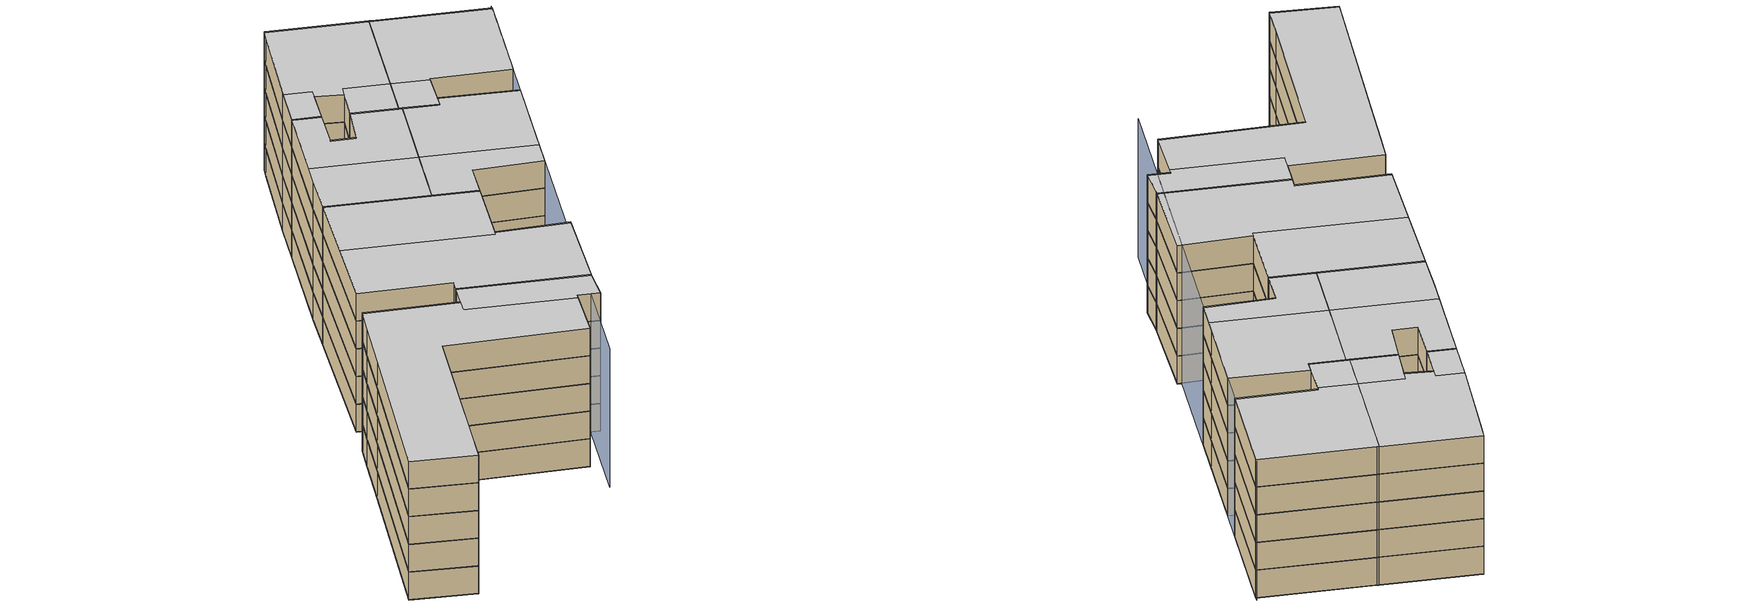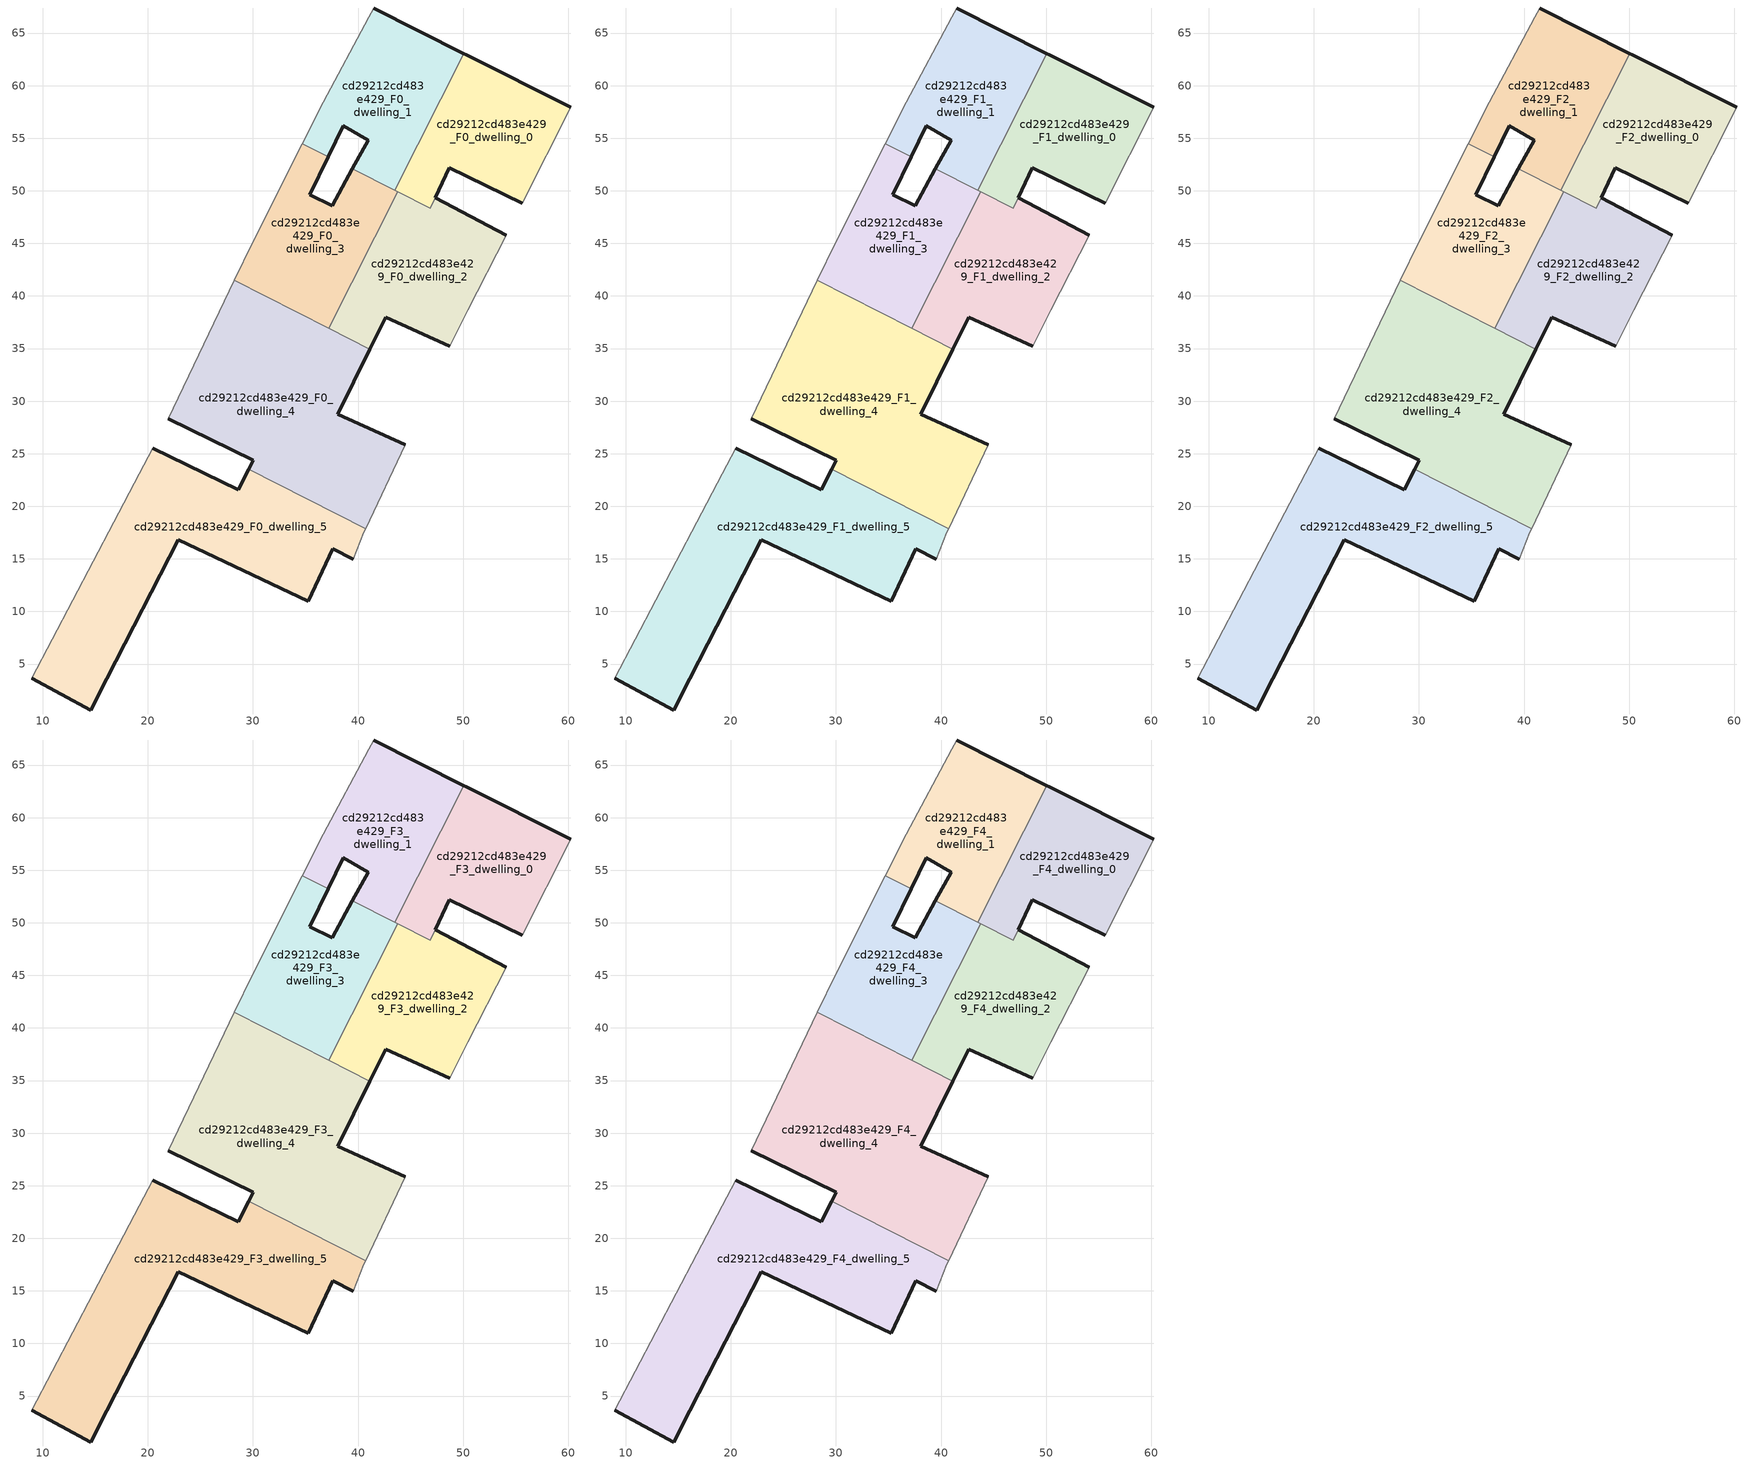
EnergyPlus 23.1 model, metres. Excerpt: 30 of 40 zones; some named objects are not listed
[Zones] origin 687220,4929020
cd29212cd483e429_F0_dwelling_0
 floor ground (EU_floor_Construction): 55.62,48.82 60.23,57.92 50.28,62.94 50.06,63.05 43.47,50.05 46.86,48.34 48.67,52.2 z0
 wall outside (EU_wall_Construction): 50.06,63.05 50.28,62.94 60.23,57.92 / 55.62,48.82 48.67,52.2 47.33,49.33 z0:3
 wall to cd29212cd483e429_F0_dwelling_1 (EU_wall_Construction): 43.47,50.05 50.06,63.05 z0:3
 wall adiabatic (EU_wall_Construction): 60.23,57.92 55.62,48.82 z0:3
 wall to cd29212cd483e429_F0_dwelling_2 (EU_wall_Construction): 47.32,49.32 46.86,48.34 43.76,49.91 z0:3
 wall to cd29212cd483e429_F0_dwelling_3 (EU_wall_Construction): 43.76,49.91 43.47,50.05 z0:3
cd29212cd483e429_F0_dwelling_1
 floor ground (EU_floor_Construction): 43.47,50.05 50.06,63.05 41.47,67.38 41.01,66.51 36.68,58.41 34.71,54.49 37.15,53.25 38.57,56.18 40.95,54.81 39.46,52.09 z0
 wall outside (EU_wall_Construction): 39.46,52.09 40.95,54.81 38.57,56.18 37.15,53.25 / 41.47,67.38 50.06,63.05 z0:3
 wall to cd29212cd483e429_F0_dwelling_3 (EU_wall_Construction): 37.15,53.25 34.71,54.49 / 43.47,50.05 39.46,52.09 z0:3
 wall adiabatic (EU_wall_Construction): 34.71,54.49 36.68,58.41 41.01,66.51 41.47,67.38 z0:3
cd29212cd483e429_F0_dwelling_2
 floor ground (EU_floor_Construction): 50.45,38.64 54.07,45.78 47.32,49.32 46.86,48.34 43.76,49.91 37.19,36.94 41.12,34.96 42.61,37.98 48.73,35.22 z0
 wall outside (EU_wall_Construction): 47.32,49.32 54.07,45.78 / 48.73,35.22 42.61,37.98 41.12,34.96 z0:3
 wall to cd29212cd483e429_F0_dwelling_3 (EU_wall_Construction): 37.19,36.94 43.76,49.91 z0:3
 wall adiabatic (EU_wall_Construction): 54.07,45.78 50.45,38.64 48.73,35.22 z0:3
 wall to cd29212cd483e429_F0_dwelling_4 (EU_wall_Construction): 41.12,34.96 37.19,36.94 z0:3
cd29212cd483e429_F0_dwelling_3
 floor ground (EU_floor_Construction): 37.19,36.94 43.76,49.91 39.46,52.09 37.54,48.6 35.4,49.64 37.15,53.25 34.71,54.49 29.98,45.12 28.24,41.48 z0
 wall outside (EU_wall_Construction): 37.15,53.25 35.4,49.64 37.54,48.6 39.46,52.09 z0:3
 wall adiabatic (EU_wall_Construction): 28.24,41.48 29.98,45.12 34.71,54.49 z0:3
 wall to cd29212cd483e429_F0_dwelling_4 (EU_wall_Construction): 37.19,36.94 28.24,41.48 z0:3
cd29212cd483e429_F0_dwelling_4
 floor ground (EU_floor_Construction): 40.71,17.88 44.46,25.83 38.06,28.77 41.12,34.96 28.24,41.48 21.94,28.32 30.04,24.4 29.59,23.51 z0
 wall outside (EU_wall_Construction): 41.12,34.96 38.06,28.77 44.46,25.83 / 29.59,23.51 30.04,24.4 21.94,28.32 z0:3
 wall adiabatic (EU_wall_Construction): 44.46,25.83 40.71,17.88 / 21.94,28.32 28.24,41.48 z0:3
 wall to cd29212cd483e429_F0_dwelling_5 (EU_wall_Construction): 40.71,17.88 29.59,23.51 z0:3
cd29212cd483e429_F0_dwelling_5
 floor ground (EU_floor_Construction): 35.25,10.97 37.61,15.97 39.52,14.98 40.55,17.54 40.71,17.88 29.59,23.51 28.61,21.56 20.47,25.51 19.19,23.08 16.78,18.48 8.96,3.66 14.59,0.63 16.12,3.6 22.88,16.81 z0
 wall outside (EU_wall_Construction): 39.52,14.98 37.61,15.97 35.25,10.97 22.88,16.81 16.12,3.6 14.59,0.63 8.96,3.66 / 20.47,25.51 28.61,21.56 29.59,23.51 z0:3
 wall adiabatic (EU_wall_Construction): 8.96,3.66 16.78,18.48 19.19,23.08 20.47,25.51 / 40.71,17.88 40.55,17.54 39.52,14.98 z0:3
cd29212cd483e429_F1_dwelling_0
 floor to cd29212cd483e429_F0_dwelling_0 (EU_floor_Construction): 55.62,48.82 60.23,57.92 50.28,62.94 50.06,63.05 43.47,50.05 46.86,48.34 48.67,52.2 z3
 wall outside (EU_wall_Construction): 50.06,63.05 50.28,62.94 60.23,57.92 / 55.62,48.82 48.67,52.2 47.33,49.33 z3:6
 wall to cd29212cd483e429_F1_dwelling_1 (EU_wall_Construction): 43.47,50.05 50.06,63.05 z3:6
 wall adiabatic (EU_wall_Construction): 60.23,57.92 55.62,48.82 z3:6
 wall to cd29212cd483e429_F1_dwelling_2 (EU_wall_Construction): 47.32,49.32 46.86,48.34 43.76,49.91 z3:6
 wall to cd29212cd483e429_F1_dwelling_3 (EU_wall_Construction): 43.76,49.91 43.47,50.05 z3:6
cd29212cd483e429_F1_dwelling_1
 floor to cd29212cd483e429_F0_dwelling_1 (EU_floor_Construction): 43.47,50.05 50.06,63.05 41.47,67.38 41.01,66.51 36.68,58.41 34.71,54.49 37.15,53.25 38.57,56.18 40.95,54.81 39.46,52.09 z3
 wall outside (EU_wall_Construction): 39.46,52.09 40.95,54.81 38.57,56.18 37.15,53.25 / 41.47,67.38 50.06,63.05 z3:6
 wall to cd29212cd483e429_F1_dwelling_3 (EU_wall_Construction): 37.15,53.25 34.71,54.49 / 43.47,50.05 39.46,52.09 z3:6
 wall adiabatic (EU_wall_Construction): 34.71,54.49 36.68,58.41 41.01,66.51 41.47,67.38 z3:6
cd29212cd483e429_F1_dwelling_2
 floor to cd29212cd483e429_F0_dwelling_2 (EU_floor_Construction): 50.45,38.64 54.07,45.78 47.32,49.32 46.86,48.34 43.76,49.91 37.19,36.94 41.12,34.96 42.61,37.98 48.73,35.22 z3
 wall outside (EU_wall_Construction): 47.32,49.32 54.07,45.78 / 48.73,35.22 42.61,37.98 41.12,34.96 z3:6
 wall to cd29212cd483e429_F1_dwelling_3 (EU_wall_Construction): 37.19,36.94 43.76,49.91 z3:6
 wall adiabatic (EU_wall_Construction): 54.07,45.78 50.45,38.64 48.73,35.22 z3:6
 wall to cd29212cd483e429_F1_dwelling_4 (EU_wall_Construction): 41.12,34.96 37.19,36.94 z3:6
cd29212cd483e429_F1_dwelling_3
 floor to cd29212cd483e429_F0_dwelling_3 (EU_floor_Construction): 37.19,36.94 43.76,49.91 39.46,52.09 37.54,48.6 35.4,49.64 37.15,53.25 34.71,54.49 29.98,45.12 28.24,41.48 z3
 wall outside (EU_wall_Construction): 37.15,53.25 35.4,49.64 37.54,48.6 39.46,52.09 z3:6
 wall adiabatic (EU_wall_Construction): 28.24,41.48 29.98,45.12 34.71,54.49 z3:6
 wall to cd29212cd483e429_F1_dwelling_4 (EU_wall_Construction): 37.19,36.94 28.24,41.48 z3:6
cd29212cd483e429_F1_dwelling_4
 floor to cd29212cd483e429_F0_dwelling_4 (EU_floor_Construction): 40.71,17.88 44.46,25.83 38.06,28.77 41.12,34.96 28.24,41.48 21.94,28.32 30.04,24.4 29.59,23.51 z3
 wall outside (EU_wall_Construction): 41.12,34.96 38.06,28.77 44.46,25.83 / 29.59,23.51 30.04,24.4 21.94,28.32 z3:6
 wall adiabatic (EU_wall_Construction): 44.46,25.83 40.71,17.88 / 21.94,28.32 28.24,41.48 z3:6
 wall to cd29212cd483e429_F1_dwelling_5 (EU_wall_Construction): 40.71,17.88 29.59,23.51 z3:6
cd29212cd483e429_F1_dwelling_5
 floor to cd29212cd483e429_F0_dwelling_5 (EU_floor_Construction): 35.25,10.97 37.61,15.97 39.52,14.98 40.55,17.54 40.71,17.88 29.59,23.51 28.61,21.56 20.47,25.51 19.19,23.08 16.78,18.48 8.96,3.66 14.59,0.63 16.12,3.6 22.88,16.81 z3
 wall outside (EU_wall_Construction): 39.52,14.98 37.61,15.97 35.25,10.97 22.88,16.81 16.12,3.6 14.59,0.63 8.96,3.66 / 20.47,25.51 28.61,21.56 29.59,23.51 z3:6
 wall adiabatic (EU_wall_Construction): 8.96,3.66 16.78,18.48 19.19,23.08 20.47,25.51 / 40.71,17.88 40.55,17.54 39.52,14.98 z3:6
cd29212cd483e429_F2_dwelling_0
 floor to cd29212cd483e429_F1_dwelling_0 (EU_floor_Construction): 55.62,48.82 60.23,57.92 50.28,62.94 50.06,63.05 43.47,50.05 46.86,48.34 48.67,52.2 z6
 wall outside (EU_wall_Construction): 50.06,63.05 50.28,62.94 60.23,57.92 / 55.62,48.82 48.67,52.2 47.33,49.33 z6:9
 wall to cd29212cd483e429_F2_dwelling_1 (EU_wall_Construction): 43.47,50.05 50.06,63.05 z6:9
 wall adiabatic (EU_wall_Construction): 60.23,57.92 55.62,48.82 z6:9
 wall to cd29212cd483e429_F2_dwelling_2 (EU_wall_Construction): 47.32,49.32 46.86,48.34 43.76,49.91 z6:9
 wall to cd29212cd483e429_F2_dwelling_3 (EU_wall_Construction): 43.76,49.91 43.47,50.05 z6:9
cd29212cd483e429_F2_dwelling_1
 floor to cd29212cd483e429_F1_dwelling_1 (EU_floor_Construction): 43.47,50.05 50.06,63.05 41.47,67.38 41.01,66.51 36.68,58.41 34.71,54.49 37.15,53.25 38.57,56.18 40.95,54.81 39.46,52.09 z6
 wall outside (EU_wall_Construction): 39.46,52.09 40.95,54.81 38.57,56.18 37.15,53.25 / 41.47,67.38 50.06,63.05 z6:9
 wall to cd29212cd483e429_F2_dwelling_3 (EU_wall_Construction): 37.15,53.25 34.71,54.49 / 43.47,50.05 39.46,52.09 z6:9
 wall adiabatic (EU_wall_Construction): 34.71,54.49 36.68,58.41 41.01,66.51 41.47,67.38 z6:9
cd29212cd483e429_F2_dwelling_2
 floor to cd29212cd483e429_F1_dwelling_2 (EU_floor_Construction): 50.45,38.64 54.07,45.78 47.32,49.32 46.86,48.34 43.76,49.91 37.19,36.94 41.12,34.96 42.61,37.98 48.73,35.22 z6
 wall outside (EU_wall_Construction): 47.32,49.32 54.07,45.78 / 48.73,35.22 42.61,37.98 41.12,34.96 z6:9
 wall to cd29212cd483e429_F2_dwelling_3 (EU_wall_Construction): 37.19,36.94 43.76,49.91 z6:9
 wall adiabatic (EU_wall_Construction): 54.07,45.78 50.45,38.64 48.73,35.22 z6:9
 wall to cd29212cd483e429_F2_dwelling_4 (EU_wall_Construction): 41.12,34.96 37.19,36.94 z6:9
cd29212cd483e429_F2_dwelling_3
 floor to cd29212cd483e429_F1_dwelling_3 (EU_floor_Construction): 37.19,36.94 43.76,49.91 39.46,52.09 37.54,48.6 35.4,49.64 37.15,53.25 34.71,54.49 29.98,45.12 28.24,41.48 z6
 wall outside (EU_wall_Construction): 37.15,53.25 35.4,49.64 37.54,48.6 39.46,52.09 z6:9
 wall adiabatic (EU_wall_Construction): 28.24,41.48 29.98,45.12 34.71,54.49 z6:9
 wall to cd29212cd483e429_F2_dwelling_4 (EU_wall_Construction): 37.19,36.94 28.24,41.48 z6:9
cd29212cd483e429_F2_dwelling_4
 floor to cd29212cd483e429_F1_dwelling_4 (EU_floor_Construction): 40.71,17.88 44.46,25.83 38.06,28.77 41.12,34.96 28.24,41.48 21.94,28.32 30.04,24.4 29.59,23.51 z6
 wall outside (EU_wall_Construction): 41.12,34.96 38.06,28.77 44.46,25.83 / 29.59,23.51 30.04,24.4 21.94,28.32 z6:9
 wall adiabatic (EU_wall_Construction): 44.46,25.83 40.71,17.88 / 21.94,28.32 28.24,41.48 z6:9
 wall to cd29212cd483e429_F2_dwelling_5 (EU_wall_Construction): 40.71,17.88 29.59,23.51 z6:9
cd29212cd483e429_F2_dwelling_5
 floor to cd29212cd483e429_F1_dwelling_5 (EU_floor_Construction): 35.25,10.97 37.61,15.97 39.52,14.98 40.55,17.54 40.71,17.88 29.59,23.51 28.61,21.56 20.47,25.51 19.19,23.08 16.78,18.48 8.96,3.66 14.59,0.63 16.12,3.6 22.88,16.81 z6
 wall outside (EU_wall_Construction): 39.52,14.98 37.61,15.97 35.25,10.97 22.88,16.81 16.12,3.6 14.59,0.63 8.96,3.66 / 20.47,25.51 28.61,21.56 29.59,23.51 z6:9
 wall adiabatic (EU_wall_Construction): 8.96,3.66 16.78,18.48 19.19,23.08 20.47,25.51 / 40.71,17.88 40.55,17.54 39.52,14.98 z6:9
cd29212cd483e429_F3_dwelling_0
 floor to cd29212cd483e429_F2_dwelling_0 (EU_floor_Construction): 55.62,48.82 60.23,57.92 50.28,62.94 50.06,63.05 43.47,50.05 46.86,48.34 48.67,52.2 z9
 wall outside (EU_wall_Construction): 50.06,63.05 50.28,62.94 60.23,57.92 / 55.62,48.82 48.67,52.2 47.33,49.33 z9:12
 wall to cd29212cd483e429_F3_dwelling_1 (EU_wall_Construction): 43.47,50.05 50.06,63.05 z9:12
 wall adiabatic (EU_wall_Construction): 60.23,57.92 55.62,48.82 z9:12
 wall to cd29212cd483e429_F3_dwelling_2 (EU_wall_Construction): 47.32,49.32 46.86,48.34 43.76,49.91 z9:12
 wall to cd29212cd483e429_F3_dwelling_3 (EU_wall_Construction): 43.76,49.91 43.47,50.05 z9:12
cd29212cd483e429_F3_dwelling_1
 floor to cd29212cd483e429_F2_dwelling_1 (EU_floor_Construction): 43.47,50.05 50.06,63.05 41.47,67.38 41.01,66.51 36.68,58.41 34.71,54.49 37.15,53.25 38.57,56.18 40.95,54.81 39.46,52.09 z9
 wall outside (EU_wall_Construction): 39.46,52.09 40.95,54.81 38.57,56.18 37.15,53.25 / 41.47,67.38 50.06,63.05 z9:12
 wall to cd29212cd483e429_F3_dwelling_3 (EU_wall_Construction): 37.15,53.25 34.71,54.49 / 43.47,50.05 39.46,52.09 z9:12
 wall adiabatic (EU_wall_Construction): 34.71,54.49 36.68,58.41 41.01,66.51 41.47,67.38 z9:12
cd29212cd483e429_F3_dwelling_2
 floor to cd29212cd483e429_F2_dwelling_2 (EU_floor_Construction): 50.45,38.64 54.07,45.78 47.32,49.32 46.86,48.34 43.76,49.91 37.19,36.94 41.12,34.96 42.61,37.98 48.73,35.22 z9
 wall outside (EU_wall_Construction): 47.32,49.32 54.07,45.78 / 48.73,35.22 42.61,37.98 41.12,34.96 z9:12
 wall to cd29212cd483e429_F3_dwelling_3 (EU_wall_Construction): 37.19,36.94 43.76,49.91 z9:12
 wall adiabatic (EU_wall_Construction): 54.07,45.78 50.45,38.64 48.73,35.22 z9:12
 wall to cd29212cd483e429_F3_dwelling_4 (EU_wall_Construction): 41.12,34.96 37.19,36.94 z9:12
cd29212cd483e429_F3_dwelling_3
 floor to cd29212cd483e429_F2_dwelling_3 (EU_floor_Construction): 37.19,36.94 43.76,49.91 39.46,52.09 37.54,48.6 35.4,49.64 37.15,53.25 34.71,54.49 29.98,45.12 28.24,41.48 z9
 wall outside (EU_wall_Construction): 37.15,53.25 35.4,49.64 37.54,48.6 39.46,52.09 z9:12
 wall adiabatic (EU_wall_Construction): 28.24,41.48 29.98,45.12 34.71,54.49 z9:12
 wall to cd29212cd483e429_F3_dwelling_4 (EU_wall_Construction): 37.19,36.94 28.24,41.48 z9:12
cd29212cd483e429_F3_dwelling_4
 floor to cd29212cd483e429_F2_dwelling_4 (EU_floor_Construction): 40.71,17.88 44.46,25.83 38.06,28.77 41.12,34.96 28.24,41.48 21.94,28.32 30.04,24.4 29.59,23.51 z9
 wall outside (EU_wall_Construction): 41.12,34.96 38.06,28.77 44.46,25.83 / 29.59,23.51 30.04,24.4 21.94,28.32 z9:12
 wall adiabatic (EU_wall_Construction): 44.46,25.83 40.71,17.88 / 21.94,28.32 28.24,41.48 z9:12
 wall to cd29212cd483e429_F3_dwelling_5 (EU_wall_Construction): 40.71,17.88 29.59,23.51 z9:12
cd29212cd483e429_F3_dwelling_5
 floor to cd29212cd483e429_F2_dwelling_5 (EU_floor_Construction): 35.25,10.97 37.61,15.97 39.52,14.98 40.55,17.54 40.71,17.88 29.59,23.51 28.61,21.56 20.47,25.51 19.19,23.08 16.78,18.48 8.96,3.66 14.59,0.63 16.12,3.6 22.88,16.81 z9
 wall outside (EU_wall_Construction): 39.52,14.98 37.61,15.97 35.25,10.97 22.88,16.81 16.12,3.6 14.59,0.63 8.96,3.66 / 20.47,25.51 28.61,21.56 29.59,23.51 z9:12
 wall adiabatic (EU_wall_Construction): 8.96,3.66 16.78,18.48 19.19,23.08 20.47,25.51 / 40.71,17.88 40.55,17.54 39.52,14.98 z9:12
cd29212cd483e429_F4_dwelling_0
 floor to cd29212cd483e429_F3_dwelling_0 (EU_floor_Construction): 55.62,48.82 60.23,57.92 50.28,62.94 50.06,63.05 43.47,50.05 46.86,48.34 48.67,52.2 z12
 wall outside (EU_wall_Construction): 50.06,63.05 50.28,62.94 60.23,57.92 / 55.62,48.82 48.67,52.2 47.33,49.33 z12:15
 wall to cd29212cd483e429_F4_dwelling_1 (EU_wall_Construction): 43.47,50.05 50.06,63.05 z12:15
 wall adiabatic (EU_wall_Construction): 60.23,57.92 55.62,48.82 z12:15
 wall to cd29212cd483e429_F4_dwelling_2 (EU_wall_Construction): 47.32,49.32 46.86,48.34 43.76,49.91 z12:15
 wall to cd29212cd483e429_F4_dwelling_3 (EU_wall_Construction): 43.76,49.91 43.47,50.05 z12:15
 ceiling to cd29212cd483e429_F5_dwelling_0 (EU_floor_Construction): 60.23,57.92 55.62,48.82 48.67,52.2 48.6,52.04 45.32,53.7 50.06,63.05 50.19,62.99 50.28,62.94 z15
 ceiling to cd29212cd483e429_F5_dwelling_1 (EU_floor_Construction): 48.6,52.04 46.86,48.34 43.47,50.05 45.32,53.7 z15
cd29212cd483e429_F4_dwelling_1
 floor to cd29212cd483e429_F3_dwelling_1 (EU_floor_Construction): 43.47,50.05 50.06,63.05 41.47,67.38 41.01,66.51 36.68,58.41 34.71,54.49 37.15,53.25 38.57,56.18 40.95,54.81 39.46,52.09 z12
 wall outside (EU_wall_Construction): 39.46,52.09 40.95,54.81 38.57,56.18 37.15,53.25 / 41.47,67.38 50.06,63.05 z12:15
 wall to cd29212cd483e429_F4_dwelling_3 (EU_wall_Construction): 37.15,53.25 34.71,54.49 / 43.47,50.05 39.46,52.09 z12:15
 wall adiabatic (EU_wall_Construction): 34.71,54.49 36.68,58.41 41.01,66.51 41.47,67.38 z12:15
 ceiling to cd29212cd483e429_F5_dwelling_1 (EU_floor_Construction): 45.32,53.7 43.47,50.05 39.46,52.09 40.95,54.81 41.43,55.67 z15; 38.94,56.94 37.15,53.25 34.71,54.49 36.55,58.15 z15
 ceiling to cd29212cd483e429_F5_dwelling_0 (EU_floor_Construction): 50.06,63.05 45.32,53.7 41.43,55.68 40.95,54.81 38.57,56.18 38.94,56.94 36.55,58.15 36.68,58.41 41.01,66.51 41.47,67.38 z15
cd29212cd483e429_F4_dwelling_2
 floor to cd29212cd483e429_F3_dwelling_2 (EU_floor_Construction): 50.45,38.64 54.07,45.78 47.32,49.32 46.86,48.34 43.76,49.91 37.19,36.94 41.12,34.96 42.61,37.98 48.73,35.22 z12
 wall outside (EU_wall_Construction): 47.32,49.32 54.07,45.78 / 48.73,35.22 42.61,37.98 41.12,34.96 z12:15
 wall to cd29212cd483e429_F4_dwelling_3 (EU_wall_Construction): 37.19,36.94 43.76,49.91 z12:15
 wall adiabatic (EU_wall_Construction): 54.07,45.78 50.45,38.64 48.73,35.22 z12:15
 wall to cd29212cd483e429_F4_dwelling_4 (EU_wall_Construction): 41.12,34.96 37.19,36.94 z12:15
 ceiling to cd29212cd483e429_F5_dwelling_2 (EU_floor_Construction): 49.91,37.57 48.73,35.22 42.61,37.98 41.12,34.96 37.19,36.94 40.04,42.56 z15
 ceiling to cd29212cd483e429_F5_dwelling_1 (EU_floor_Construction): 54.07,45.78 50.45,38.64 49.91,37.57 40.04,42.56 43.76,49.91 46.86,48.34 47.32,49.32 z15
cd29212cd483e429_F4_dwelling_3
 floor to cd29212cd483e429_F3_dwelling_3 (EU_floor_Construction): 37.19,36.94 43.76,49.91 39.46,52.09 37.54,48.6 35.4,49.64 37.15,53.25 34.71,54.49 29.98,45.12 28.24,41.48 z12
 wall outside (EU_wall_Construction): 37.15,53.25 35.4,49.64 37.54,48.6 39.46,52.09 z12:15
 wall adiabatic (EU_wall_Construction): 28.24,41.48 29.98,45.12 34.71,54.49 z12:15
 wall to cd29212cd483e429_F4_dwelling_4 (EU_wall_Construction): 37.19,36.94 28.24,41.48 z12:15
 ceiling to cd29212cd483e429_F5_dwelling_1 (EU_floor_Construction): 43.76,49.91 40.04,42.56 31,47.14 34.71,54.49 37.15,53.25 35.4,49.64 37.54,48.6 39.46,52.09 z15
 ceiling to cd29212cd483e429_F5_dwelling_2 (EU_floor_Construction): 40.04,42.56 37.19,36.94 28.24,41.48 29.98,45.12 31,47.14 z15
cd29212cd483e429_F4_dwelling_4
 floor to cd29212cd483e429_F3_dwelling_4 (EU_floor_Construction): 40.71,17.88 44.46,25.83 38.06,28.77 41.12,34.96 28.24,41.48 21.94,28.32 30.04,24.4 29.59,23.51 z12
 wall outside (EU_wall_Construction): 41.12,34.96 38.06,28.77 44.46,25.83 / 29.59,23.51 30.04,24.4 21.94,28.32 z12:15
 wall adiabatic (EU_wall_Construction): 44.46,25.83 40.71,17.88 / 21.94,28.32 28.24,41.48 z12:15
 wall to cd29212cd483e429_F4_dwelling_5 (EU_wall_Construction): 40.71,17.88 29.59,23.51 z12:15
 ceiling to cd29212cd483e429_F5_dwelling_3 (EU_floor_Construction): 38.06,28.77 44.46,25.83 40.71,17.88 29.59,23.51 30.04,24.4 21.94,28.32 25.07,34.85 37.86,28.37 z15
 ceiling to cd29212cd483e429_F5_dwelling_2 (EU_floor_Construction): 41.12,34.96 37.86,28.37 25.07,34.85 28.24,41.48 z15
cd29212cd483e429_F4_dwelling_5
 floor to cd29212cd483e429_F3_dwelling_5 (EU_floor_Construction): 35.25,10.97 37.61,15.97 39.52,14.98 40.55,17.54 40.71,17.88 29.59,23.51 28.61,21.56 20.47,25.51 19.19,23.08 16.78,18.48 8.96,3.66 14.59,0.63 16.12,3.6 22.88,16.81 z12
 wall outside (EU_wall_Construction): 39.52,14.98 37.61,15.97 35.25,10.97 22.88,16.81 16.12,3.6 14.59,0.63 8.96,3.66 / 20.47,25.51 28.61,21.56 29.59,23.51 z12:15
 wall adiabatic (EU_wall_Construction): 8.96,3.66 16.78,18.48 19.19,23.08 20.47,25.51 / 40.71,17.88 40.55,17.54 39.52,14.98 z12:15
 ceiling to cd29212cd483e429_F5_dwelling_4 (EU_floor_Construction): 28.61,21.56 28.01,20.37 37.44,15.59 35.25,10.97 22.88,16.81 16.12,3.6 14.59,0.63 8.96,3.66 16.78,18.48 19.19,23.08 20.47,25.51 z15
 ceiling to cd29212cd483e429_F5_dwelling_3 (EU_floor_Construction): 40.71,17.88 40.55,17.54 39.52,14.98 37.61,15.97 37.44,15.59 28.01,20.37 29.59,23.51 z15
shading: 34.63,7.22 60.32,58.23 z0:15
[Building]
EU S2 Campaign: North Axis=0; Terrain=City; Solar Distribution=FullExterior
[Site:Location]
Bologna: Latitude=44.5; Longitude=11.25; Time Zone=1; Elevation=37
[SizingPeriod:WeatherFileDays]
AnnualSizingPeriod: Begin Month=1; Begin Day of Month=1; End Month=12; End Day of Month=31; Day of Week for Start Day=Monday; Use Weather File Daylight Saving Period=No; Use Weather File Rain and Snow Indicators=No
[MATERIAL]
EU_InternalMass_Material: Roughness=MediumRough; Thickness=0.1; Conductivity=1; Density=1800; Specific Heat=900; Thermal Absorptance=0.9; Solar Absorptance=0.7; Visible Absorptance=0.7
[MATERIAL:NOMASS] Roughness=MediumRough; Thermal Absorptance=0.9; Solar Absorptance=0.7; Visible Absorptance=0.7
Name | Thermal Resistance
EU_wall_NoMass | 0.890213
EU_floor_NoMass | 0.79516
[CONSTRUCTION]
EU_wall_Construction: EU_wall_NoMass
EU_floor_Construction: EU_floor_NoMass
EU_InternalMass_Construction: EU_InternalMass_Material
[ZONE] Type=1; Multiplier=1; Ceiling Height=autocalculate; Floor Area=autocalculate; Part of Total Floor Area=Yes
Name | Volume
cd29212cd483e429_F0_dwelling_0 | 399.07
cd29212cd483e429_F1_dwelling_0; cd29212cd483e429_F2_dwelling_0; cd29212cd483e429_F3_dwelling_0; cd29212cd483e429_F4_dwelling_0 | 399.038
cd29212cd483e429_F0_dwelling_1; cd29212cd483e429_F1_dwelling_1; cd29212cd483e429_F2_dwelling_1; cd29212cd483e429_F3_dwelling_1; cd29212cd483e429_F4_dwelling_1 | 400.729
cd29212cd483e429_F0_dwelling_2; cd29212cd483e429_F1_dwelling_2; cd29212cd483e429_F2_dwelling_2; cd29212cd483e429_F3_dwelling_2; cd29212cd483e429_F4_dwelling_2 | 435.214
cd29212cd483e429_F0_dwelling_3; cd29212cd483e429_F1_dwelling_3; cd29212cd483e429_F2_dwelling_3; cd29212cd483e429_F3_dwelling_3; cd29212cd483e429_F4_dwelling_3 | 411.661
cd29212cd483e429_F0_dwelling_4; cd29212cd483e429_F1_dwelling_4; cd29212cd483e429_F2_dwelling_4; cd29212cd483e429_F3_dwelling_4; cd29212cd483e429_F4_dwelling_4 | 823.334
cd29212cd483e429_F0_dwelling_5; cd29212cd483e429_F1_dwelling_5; cd29212cd483e429_F2_dwelling_5; cd29212cd483e429_F3_dwelling_5; cd29212cd483e429_F4_dwelling_5 | 823.321
[INTERNALMASS] Construction=EU_InternalMass_Construction
Name | Zone or ZoneList | Surface Area
cd29212cd483e429_F0_dwelling_0_EU_InternalMass | cd29212cd483e429_F0_dwelling_0 | 133.024
cd29212cd483e429_F0_dwelling_1_EU_InternalMass | cd29212cd483e429_F0_dwelling_1 | 133.574
cd29212cd483e429_F0_dwelling_2_EU_InternalMass | cd29212cd483e429_F0_dwelling_2 | 145.07
cd29212cd483e429_F0_dwelling_3_EU_InternalMass | cd29212cd483e429_F0_dwelling_3 | 137.221
cd29212cd483e429_F0_dwelling_4_EU_InternalMass | cd29212cd483e429_F0_dwelling_4 | 274.445
cd29212cd483e429_F0_dwelling_5_EU_InternalMass | cd29212cd483e429_F0_dwelling_5 | 274.44
cd29212cd483e429_F1_dwelling_0_EU_InternalMass | cd29212cd483e429_F1_dwelling_0 | 133.024
cd29212cd483e429_F1_dwelling_1_EU_InternalMass | cd29212cd483e429_F1_dwelling_1 | 133.574
cd29212cd483e429_F1_dwelling_2_EU_InternalMass | cd29212cd483e429_F1_dwelling_2 | 145.07
cd29212cd483e429_F1_dwelling_3_EU_InternalMass | cd29212cd483e429_F1_dwelling_3 | 137.221
cd29212cd483e429_F1_dwelling_4_EU_InternalMass | cd29212cd483e429_F1_dwelling_4 | 274.445
cd29212cd483e429_F1_dwelling_5_EU_InternalMass | cd29212cd483e429_F1_dwelling_5 | 274.44
cd29212cd483e429_F2_dwelling_0_EU_InternalMass | cd29212cd483e429_F2_dwelling_0 | 133.024
cd29212cd483e429_F2_dwelling_1_EU_InternalMass | cd29212cd483e429_F2_dwelling_1 | 133.574
cd29212cd483e429_F2_dwelling_2_EU_InternalMass | cd29212cd483e429_F2_dwelling_2 | 145.07
cd29212cd483e429_F2_dwelling_3_EU_InternalMass | cd29212cd483e429_F2_dwelling_3 | 137.221
cd29212cd483e429_F2_dwelling_4_EU_InternalMass | cd29212cd483e429_F2_dwelling_4 | 274.445
cd29212cd483e429_F2_dwelling_5_EU_InternalMass | cd29212cd483e429_F2_dwelling_5 | 274.44
cd29212cd483e429_F3_dwelling_0_EU_InternalMass | cd29212cd483e429_F3_dwelling_0 | 133.024
cd29212cd483e429_F3_dwelling_1_EU_InternalMass | cd29212cd483e429_F3_dwelling_1 | 133.574
cd29212cd483e429_F3_dwelling_2_EU_InternalMass | cd29212cd483e429_F3_dwelling_2 | 145.07
cd29212cd483e429_F3_dwelling_3_EU_InternalMass | cd29212cd483e429_F3_dwelling_3 | 137.221
cd29212cd483e429_F3_dwelling_4_EU_InternalMass | cd29212cd483e429_F3_dwelling_4 | 274.445
cd29212cd483e429_F3_dwelling_5_EU_InternalMass | cd29212cd483e429_F3_dwelling_5 | 274.44
cd29212cd483e429_F4_dwelling_0_EU_InternalMass | cd29212cd483e429_F4_dwelling_0 | 133.024
cd29212cd483e429_F4_dwelling_1_EU_InternalMass | cd29212cd483e429_F4_dwelling_1 | 133.574
cd29212cd483e429_F4_dwelling_2_EU_InternalMass | cd29212cd483e429_F4_dwelling_2 | 145.07
cd29212cd483e429_F4_dwelling_3_EU_InternalMass | cd29212cd483e429_F4_dwelling_3 | 137.221
cd29212cd483e429_F4_dwelling_4_EU_InternalMass | cd29212cd483e429_F4_dwelling_4 | 274.445
cd29212cd483e429_F4_dwelling_5_EU_InternalMass | cd29212cd483e429_F4_dwelling_5 | 274.44
[OTHEREQUIPMENT] Fuel Type=Electricity; Design Level Calculation Method=Watts/Area; Power per Zone Floor Area=1; Fraction Latent=0; Fraction Radiant=0; Fraction Lost=0; Carbon Dioxide Generation Rate=0; EndUse Subcategory=EU_Step8_InternalGains
Name | Zone or ZoneList or Space or SpaceList | Schedule
EU_Step8_InternalGain_cd29212cd483e429_F0_dwelling_0_f000 | cd29212cd483e429_F0_dwelling_0 | EU_Step8_GainSchedule_cd29212cd483e429_F0_dwelling_0_f000
EU_Step8_InternalGain_cd29212cd483e429_F0_dwelling_1_f000 | cd29212cd483e429_F0_dwelling_1 | EU_Step8_GainSchedule_cd29212cd483e429_F0_dwelling_1_f000
EU_Step8_InternalGain_cd29212cd483e429_F0_dwelling_2_f000 | cd29212cd483e429_F0_dwelling_2 | EU_Step8_GainSchedule_cd29212cd483e429_F0_dwelling_2_f000
EU_Step8_InternalGain_cd29212cd483e429_F0_dwelling_3_f000 | cd29212cd483e429_F0_dwelling_3 | EU_Step8_GainSchedule_cd29212cd483e429_F0_dwelling_3_f000
EU_Step8_InternalGain_cd29212cd483e429_F0_dwelling_4_f000 | cd29212cd483e429_F0_dwelling_4 | EU_Step8_GainSchedule_cd29212cd483e429_F0_dwelling_4_f000
EU_Step8_InternalGain_cd29212cd483e429_F0_dwelling_5_f000 | cd29212cd483e429_F0_dwelling_5 | EU_Step8_GainSchedule_cd29212cd483e429_F0_dwelling_5_f000
EU_Step8_InternalGain_cd29212cd483e429_F1_dwelling_0_f000 | cd29212cd483e429_F1_dwelling_0 | EU_Step8_GainSchedule_cd29212cd483e429_F1_dwelling_0_f000
EU_Step8_InternalGain_cd29212cd483e429_F1_dwelling_1_f000 | cd29212cd483e429_F1_dwelling_1 | EU_Step8_GainSchedule_cd29212cd483e429_F1_dwelling_1_f000
EU_Step8_InternalGain_cd29212cd483e429_F1_dwelling_2_f000 | cd29212cd483e429_F1_dwelling_2 | EU_Step8_GainSchedule_cd29212cd483e429_F1_dwelling_2_f000
EU_Step8_InternalGain_cd29212cd483e429_F1_dwelling_3_f000 | cd29212cd483e429_F1_dwelling_3 | EU_Step8_GainSchedule_cd29212cd483e429_F1_dwelling_3_f000
EU_Step8_InternalGain_cd29212cd483e429_F1_dwelling_4_f000 | cd29212cd483e429_F1_dwelling_4 | EU_Step8_GainSchedule_cd29212cd483e429_F1_dwelling_4_f000
EU_Step8_InternalGain_cd29212cd483e429_F1_dwelling_5_f000 | cd29212cd483e429_F1_dwelling_5 | EU_Step8_GainSchedule_cd29212cd483e429_F1_dwelling_5_f000
EU_Step8_InternalGain_cd29212cd483e429_F2_dwelling_0_f000 | cd29212cd483e429_F2_dwelling_0 | EU_Step8_GainSchedule_cd29212cd483e429_F2_dwelling_0_f000
EU_Step8_InternalGain_cd29212cd483e429_F2_dwelling_1_f000 | cd29212cd483e429_F2_dwelling_1 | EU_Step8_GainSchedule_cd29212cd483e429_F2_dwelling_1_f000
EU_Step8_InternalGain_cd29212cd483e429_F2_dwelling_2_f000 | cd29212cd483e429_F2_dwelling_2 | EU_Step8_GainSchedule_cd29212cd483e429_F2_dwelling_2_f000
EU_Step8_InternalGain_cd29212cd483e429_F2_dwelling_3_f000 | cd29212cd483e429_F2_dwelling_3 | EU_Step8_GainSchedule_cd29212cd483e429_F2_dwelling_3_f000
EU_Step8_InternalGain_cd29212cd483e429_F2_dwelling_4_f000 | cd29212cd483e429_F2_dwelling_4 | EU_Step8_GainSchedule_cd29212cd483e429_F2_dwelling_4_f000
EU_Step8_InternalGain_cd29212cd483e429_F2_dwelling_5_f000 | cd29212cd483e429_F2_dwelling_5 | EU_Step8_GainSchedule_cd29212cd483e429_F2_dwelling_5_f000
EU_Step8_InternalGain_cd29212cd483e429_F3_dwelling_0_f000 | cd29212cd483e429_F3_dwelling_0 | EU_Step8_GainSchedule_cd29212cd483e429_F3_dwelling_0_f000
EU_Step8_InternalGain_cd29212cd483e429_F3_dwelling_1_f000 | cd29212cd483e429_F3_dwelling_1 | EU_Step8_GainSchedule_cd29212cd483e429_F3_dwelling_1_f000
EU_Step8_InternalGain_cd29212cd483e429_F3_dwelling_2_f000 | cd29212cd483e429_F3_dwelling_2 | EU_Step8_GainSchedule_cd29212cd483e429_F3_dwelling_2_f000
EU_Step8_InternalGain_cd29212cd483e429_F3_dwelling_3_f000 | cd29212cd483e429_F3_dwelling_3 | EU_Step8_GainSchedule_cd29212cd483e429_F3_dwelling_3_f000
EU_Step8_InternalGain_cd29212cd483e429_F3_dwelling_4_f000 | cd29212cd483e429_F3_dwelling_4 | EU_Step8_GainSchedule_cd29212cd483e429_F3_dwelling_4_f000
EU_Step8_InternalGain_cd29212cd483e429_F3_dwelling_5_f000 | cd29212cd483e429_F3_dwelling_5 | EU_Step8_GainSchedule_cd29212cd483e429_F3_dwelling_5_f000
EU_Step8_InternalGain_cd29212cd483e429_F4_dwelling_0_f000 | cd29212cd483e429_F4_dwelling_0 | EU_Step8_GainSchedule_cd29212cd483e429_F4_dwelling_0_f000
EU_Step8_InternalGain_cd29212cd483e429_F4_dwelling_1_f000 | cd29212cd483e429_F4_dwelling_1 | EU_Step8_GainSchedule_cd29212cd483e429_F4_dwelling_1_f000
EU_Step8_InternalGain_cd29212cd483e429_F4_dwelling_2_f000 | cd29212cd483e429_F4_dwelling_2 | EU_Step8_GainSchedule_cd29212cd483e429_F4_dwelling_2_f000
EU_Step8_InternalGain_cd29212cd483e429_F4_dwelling_3_f000 | cd29212cd483e429_F4_dwelling_3 | EU_Step8_GainSchedule_cd29212cd483e429_F4_dwelling_3_f000
EU_Step8_InternalGain_cd29212cd483e429_F4_dwelling_4_f000 | cd29212cd483e429_F4_dwelling_4 | EU_Step8_GainSchedule_cd29212cd483e429_F4_dwelling_4_f000
EU_Step8_InternalGain_cd29212cd483e429_F4_dwelling_5_f000 | cd29212cd483e429_F4_dwelling_5 | EU_Step8_GainSchedule_cd29212cd483e429_F4_dwelling_5_f000
[ZONEVENTILATION:DESIGNFLOWRATE] Schedule=EU_AlwaysOn; Design Flow Rate Calculation Method=AirChanges/Hour; Air Changes per Hour=0.718634; Ventilation Type=Natural; Fan Pressure Rise=0; Fan Total Efficiency=1; Constant Term Coefficient=1; Temperature Term Coefficient=0; Velocity Term Coefficient=0; Velocity Squared Term Coefficient=0; Minimum Indoor Temperature=-100; Maximum Indoor Temperature=100; Delta Temperature=-100; Minimum Outdoor Temperature=-100; Maximum Outdoor Temperature=100; Maximum Wind Speed=40
Name | Zone or ZoneList or Space or SpaceList
EU_ConstantAir_cd29212cd483e429_F0_dwelling_0 | cd29212cd483e429_F0_dwelling_0
EU_ConstantAir_cd29212cd483e429_F0_dwelling_1 | cd29212cd483e429_F0_dwelling_1
EU_ConstantAir_cd29212cd483e429_F0_dwelling_2 | cd29212cd483e429_F0_dwelling_2
EU_ConstantAir_cd29212cd483e429_F0_dwelling_3 | cd29212cd483e429_F0_dwelling_3
EU_ConstantAir_cd29212cd483e429_F0_dwelling_4 | cd29212cd483e429_F0_dwelling_4
EU_ConstantAir_cd29212cd483e429_F0_dwelling_5 | cd29212cd483e429_F0_dwelling_5
EU_ConstantAir_cd29212cd483e429_F1_dwelling_0 | cd29212cd483e429_F1_dwelling_0
EU_ConstantAir_cd29212cd483e429_F1_dwelling_1 | cd29212cd483e429_F1_dwelling_1
EU_ConstantAir_cd29212cd483e429_F1_dwelling_2 | cd29212cd483e429_F1_dwelling_2
EU_ConstantAir_cd29212cd483e429_F1_dwelling_3 | cd29212cd483e429_F1_dwelling_3
EU_ConstantAir_cd29212cd483e429_F1_dwelling_4 | cd29212cd483e429_F1_dwelling_4
EU_ConstantAir_cd29212cd483e429_F1_dwelling_5 | cd29212cd483e429_F1_dwelling_5
EU_ConstantAir_cd29212cd483e429_F2_dwelling_0 | cd29212cd483e429_F2_dwelling_0
EU_ConstantAir_cd29212cd483e429_F2_dwelling_1 | cd29212cd483e429_F2_dwelling_1
EU_ConstantAir_cd29212cd483e429_F2_dwelling_2 | cd29212cd483e429_F2_dwelling_2
EU_ConstantAir_cd29212cd483e429_F2_dwelling_3 | cd29212cd483e429_F2_dwelling_3
EU_ConstantAir_cd29212cd483e429_F2_dwelling_4 | cd29212cd483e429_F2_dwelling_4
EU_ConstantAir_cd29212cd483e429_F2_dwelling_5 | cd29212cd483e429_F2_dwelling_5
EU_ConstantAir_cd29212cd483e429_F3_dwelling_0 | cd29212cd483e429_F3_dwelling_0
EU_ConstantAir_cd29212cd483e429_F3_dwelling_1 | cd29212cd483e429_F3_dwelling_1
EU_ConstantAir_cd29212cd483e429_F3_dwelling_2 | cd29212cd483e429_F3_dwelling_2
EU_ConstantAir_cd29212cd483e429_F3_dwelling_3 | cd29212cd483e429_F3_dwelling_3
EU_ConstantAir_cd29212cd483e429_F3_dwelling_4 | cd29212cd483e429_F3_dwelling_4
EU_ConstantAir_cd29212cd483e429_F3_dwelling_5 | cd29212cd483e429_F3_dwelling_5
EU_ConstantAir_cd29212cd483e429_F4_dwelling_0 | cd29212cd483e429_F4_dwelling_0
EU_ConstantAir_cd29212cd483e429_F4_dwelling_1 | cd29212cd483e429_F4_dwelling_1
EU_ConstantAir_cd29212cd483e429_F4_dwelling_2 | cd29212cd483e429_F4_dwelling_2
EU_ConstantAir_cd29212cd483e429_F4_dwelling_3 | cd29212cd483e429_F4_dwelling_3
EU_ConstantAir_cd29212cd483e429_F4_dwelling_4 | cd29212cd483e429_F4_dwelling_4
EU_ConstantAir_cd29212cd483e429_F4_dwelling_5 | cd29212cd483e429_F4_dwelling_5
[HVACTEMPLATE:THERMOSTAT] Constant Heating Setpoint=20; Constant Cooling Setpoint=50
EU_HeatOnly_cd29212cd483e429_F0_dwelling_0; EU_HeatOnly_cd29212cd483e429_F0_dwelling_1; EU_HeatOnly_cd29212cd483e429_F0_dwelling_2; EU_HeatOnly_cd29212cd483e429_F0_dwelling_3; EU_HeatOnly_cd29212cd483e429_F0_dwelling_4; EU_HeatOnly_cd29212cd483e429_F0_dwelling_5; EU_HeatOnly_cd29212cd483e429_F1_dwelling_0; EU_HeatOnly_cd29212cd483e429_F1_dwelling_1; EU_HeatOnly_cd29212cd483e429_F1_dwelling_2; EU_HeatOnly_cd29212cd483e429_F1_dwelling_3; EU_HeatOnly_cd29212cd483e429_F1_dwelling_4; EU_HeatOnly_cd29212cd483e429_F1_dwelling_5; EU_HeatOnly_cd29212cd483e429_F2_dwelling_0; EU_HeatOnly_cd29212cd483e429_F2_dwelling_1; EU_HeatOnly_cd29212cd483e429_F2_dwelling_2; EU_HeatOnly_cd29212cd483e429_F2_dwelling_3; EU_HeatOnly_cd29212cd483e429_F2_dwelling_4
[HVACTEMPLATE:ZONE:IDEALLOADSAIRSYSTEM] System Availability Schedule=EU_AlwaysOn; Maximum Heating Supply Air Temperature=50; Minimum Cooling Supply Air Temperature=13; Maximum Heating Supply Air Humidity Ratio=0.0156; Minimum Cooling Supply Air Humidity Ratio=0.0077; Heating Limit=NoLimit; Cooling Limit=NoLimit; Heating Availability Schedule=EU_AlwaysOn; Cooling Availability Schedule=EU_CoolingOff; Dehumidification Control Type=ConstantSensibleHeatRatio; Cooling Sensible Heat Ratio=0.7; Dehumidification Setpoint=60; Humidification Control Type=None; Humidification Setpoint=30; Outdoor Air Method=None; Outdoor Air Flow Rate per Person=0.00944; Outdoor Air Flow Rate per Zone Floor Area=0; Outdoor Air Flow Rate per Zone=0; Demand Controlled Ventilation Type=None; Outdoor Air Economizer Type=NoEconomizer; Heat Recovery Type=None; Sensible Heat Recovery Effectiveness=0.7; Latent Heat Recovery Effectiveness=0.65
Name | Template Thermostat
cd29212cd483e429_F0_dwelling_0 | EU_HeatOnly_cd29212cd483e429_F0_dwelling_0
cd29212cd483e429_F0_dwelling_1 | EU_HeatOnly_cd29212cd483e429_F0_dwelling_1
cd29212cd483e429_F0_dwelling_2 | EU_HeatOnly_cd29212cd483e429_F0_dwelling_2
cd29212cd483e429_F0_dwelling_3 | EU_HeatOnly_cd29212cd483e429_F0_dwelling_3
cd29212cd483e429_F0_dwelling_4 | EU_HeatOnly_cd29212cd483e429_F0_dwelling_4
cd29212cd483e429_F0_dwelling_5 | EU_HeatOnly_cd29212cd483e429_F0_dwelling_5
cd29212cd483e429_F1_dwelling_0 | EU_HeatOnly_cd29212cd483e429_F1_dwelling_0
cd29212cd483e429_F1_dwelling_1 | EU_HeatOnly_cd29212cd483e429_F1_dwelling_1
cd29212cd483e429_F1_dwelling_2 | EU_HeatOnly_cd29212cd483e429_F1_dwelling_2
cd29212cd483e429_F1_dwelling_3 | EU_HeatOnly_cd29212cd483e429_F1_dwelling_3
cd29212cd483e429_F1_dwelling_4 | EU_HeatOnly_cd29212cd483e429_F1_dwelling_4
cd29212cd483e429_F1_dwelling_5 | EU_HeatOnly_cd29212cd483e429_F1_dwelling_5
cd29212cd483e429_F2_dwelling_0 | EU_HeatOnly_cd29212cd483e429_F2_dwelling_0
cd29212cd483e429_F2_dwelling_1 | EU_HeatOnly_cd29212cd483e429_F2_dwelling_1
cd29212cd483e429_F2_dwelling_2 | EU_HeatOnly_cd29212cd483e429_F2_dwelling_2
cd29212cd483e429_F2_dwelling_3 | EU_HeatOnly_cd29212cd483e429_F2_dwelling_3
cd29212cd483e429_F2_dwelling_4 | EU_HeatOnly_cd29212cd483e429_F2_dwelling_4
cd29212cd483e429_F2_dwelling_5 | EU_HeatOnly_cd29212cd483e429_F2_dwelling_5
cd29212cd483e429_F3_dwelling_0 | EU_HeatOnly_cd29212cd483e429_F3_dwelling_0
cd29212cd483e429_F3_dwelling_1 | EU_HeatOnly_cd29212cd483e429_F3_dwelling_1
cd29212cd483e429_F3_dwelling_2 | EU_HeatOnly_cd29212cd483e429_F3_dwelling_2
cd29212cd483e429_F3_dwelling_3 | EU_HeatOnly_cd29212cd483e429_F3_dwelling_3
cd29212cd483e429_F3_dwelling_4 | EU_HeatOnly_cd29212cd483e429_F3_dwelling_4
cd29212cd483e429_F3_dwelling_5 | EU_HeatOnly_cd29212cd483e429_F3_dwelling_5
cd29212cd483e429_F4_dwelling_0 | EU_HeatOnly_cd29212cd483e429_F4_dwelling_0
cd29212cd483e429_F4_dwelling_1 | EU_HeatOnly_cd29212cd483e429_F4_dwelling_1
cd29212cd483e429_F4_dwelling_2 | EU_HeatOnly_cd29212cd483e429_F4_dwelling_2
cd29212cd483e429_F4_dwelling_3 | EU_HeatOnly_cd29212cd483e429_F4_dwelling_3
cd29212cd483e429_F4_dwelling_4 | EU_HeatOnly_cd29212cd483e429_F4_dwelling_4
cd29212cd483e429_F4_dwelling_5 | EU_HeatOnly_cd29212cd483e429_F4_dwelling_5
[SIZING:ZONE] Zone Cooling Design Supply Air Temperature Input Method=SupplyAirTemperature; Zone Cooling Design Supply Air Temperature=13; Zone Heating Design Supply Air Temperature Input Method=SupplyAirTemperature; Zone Heating Design Supply Air Temperature=50; Zone Cooling Design Supply Air Humidity Ratio=0.008; Zone Heating Design Supply Air Humidity Ratio=0.008; Cooling Design Air Flow Method=DesignDay; Cooling Design Air Flow Rate=0; Cooling Minimum Air Flow per Zone Floor Area=0.000762; Cooling Minimum Air Flow=0; Cooling Minimum Air Flow Fraction=0.2; Heating Design Air Flow Method=DesignDay; Heating Design Air Flow Rate=0; Heating Maximum Air Flow per Zone Floor Area=0.002032; Heating Maximum Air Flow=0.141576; Heating Maximum Air Flow Fraction=0.3; Account for Dedicated Outdoor Air System=No; Dedicated Outdoor Air System Control Strategy=NeutralSupplyAir; Dedicated Outdoor Air Low Setpoint Temperature for Design=autosize; Dedicated Outdoor Air High Setpoint Temperature for Design=autosize; Zone Load Sizing Method=Sensible Load Only No Latent Load; Zone Latent Cooling Design Supply Air Humidity Ratio Input Method=HumidityRatioDifference; Zone Cooling Design Supply Air Humidity Ratio Difference=0.005; Zone Latent Heating Design Supply Air Humidity Ratio Input Method=HumidityRatioDifference; Zone Humidification Design Supply Air Humidity Ratio Difference=0.005
cd29212cd483e429_F0_dwelling_0; cd29212cd483e429_F0_dwelling_1; cd29212cd483e429_F0_dwelling_2; cd29212cd483e429_F0_dwelling_3; cd29212cd483e429_F0_dwelling_4; cd29212cd483e429_F0_dwelling_5; cd29212cd483e429_F1_dwelling_0; cd29212cd483e429_F1_dwelling_1; cd29212cd483e429_F1_dwelling_2; cd29212cd483e429_F1_dwelling_3; cd29212cd483e429_F1_dwelling_4; cd29212cd483e429_F1_dwelling_5; cd29212cd483e429_F2_dwelling_0; cd29212cd483e429_F2_dwelling_1; cd29212cd483e429_F2_dwelling_2; cd29212cd483e429_F2_dwelling_3; cd29212cd483e429_F2_dwelling_4; cd29212cd483e429_F2_dwelling_5; cd29212cd483e429_F3_dwelling_0; cd29212cd483e429_F3_dwelling_1; cd29212cd483e429_F3_dwelling_2; cd29212cd483e429_F3_dwelling_3; cd29212cd483e429_F3_dwelling_4; cd29212cd483e429_F3_dwelling_5; cd29212cd483e429_F4_dwelling_0; cd29212cd483e429_F4_dwelling_1; cd29212cd483e429_F4_dwelling_2; cd29212cd483e429_F4_dwelling_3; cd29212cd483e429_F4_dwelling_4; cd29212cd483e429_F4_dwelling_5
[SCHEDULE:CONSTANT]
Name | Hourly Value
EU_AlwaysOn | 1
EU_CoolingOff | 0
[SCHEDULE:FILE] Column Number=1; Rows to Skip at Top=0; Number of Hours of Data=8760; Column Separator=Comma; Interpolate to Timestep=No; Minutes per Item=60; Adjust Schedule for Daylight Savings=Yes
Name | File
EU_Step8_GainSchedule_cd29212cd483e429_F0_dwelling_0_f000 | ../../schedules/cd29212cd483e429/cd29212cd483e429_F0_dwelling_0_f000_gain.csv
EU_Step8_GainSchedule_cd29212cd483e429_F0_dwelling_1_f000 | ../../schedules/cd29212cd483e429/cd29212cd483e429_F0_dwelling_1_f000_gain.csv
EU_Step8_GainSchedule_cd29212cd483e429_F0_dwelling_2_f000 | ../../schedules/cd29212cd483e429/cd29212cd483e429_F0_dwelling_2_f000_gain.csv
EU_Step8_GainSchedule_cd29212cd483e429_F0_dwelling_3_f000 | ../../schedules/cd29212cd483e429/cd29212cd483e429_F0_dwelling_3_f000_gain.csv
EU_Step8_GainSchedule_cd29212cd483e429_F0_dwelling_4_f000 | ../../schedules/cd29212cd483e429/cd29212cd483e429_F0_dwelling_4_f000_gain.csv
EU_Step8_GainSchedule_cd29212cd483e429_F0_dwelling_5_f000 | ../../schedules/cd29212cd483e429/cd29212cd483e429_F0_dwelling_5_f000_gain.csv
EU_Step8_GainSchedule_cd29212cd483e429_F1_dwelling_0_f000 | ../../schedules/cd29212cd483e429/cd29212cd483e429_F1_dwelling_0_f000_gain.csv
EU_Step8_GainSchedule_cd29212cd483e429_F1_dwelling_1_f000 | ../../schedules/cd29212cd483e429/cd29212cd483e429_F1_dwelling_1_f000_gain.csv
EU_Step8_GainSchedule_cd29212cd483e429_F1_dwelling_2_f000 | ../../schedules/cd29212cd483e429/cd29212cd483e429_F1_dwelling_2_f000_gain.csv
EU_Step8_GainSchedule_cd29212cd483e429_F1_dwelling_3_f000 | ../../schedules/cd29212cd483e429/cd29212cd483e429_F1_dwelling_3_f000_gain.csv
EU_Step8_GainSchedule_cd29212cd483e429_F1_dwelling_4_f000 | ../../schedules/cd29212cd483e429/cd29212cd483e429_F1_dwelling_4_f000_gain.csv
EU_Step8_GainSchedule_cd29212cd483e429_F1_dwelling_5_f000 | ../../schedules/cd29212cd483e429/cd29212cd483e429_F1_dwelling_5_f000_gain.csv
EU_Step8_GainSchedule_cd29212cd483e429_F2_dwelling_0_f000 | ../../schedules/cd29212cd483e429/cd29212cd483e429_F2_dwelling_0_f000_gain.csv
EU_Step8_GainSchedule_cd29212cd483e429_F2_dwelling_1_f000 | ../../schedules/cd29212cd483e429/cd29212cd483e429_F2_dwelling_1_f000_gain.csv
EU_Step8_GainSchedule_cd29212cd483e429_F2_dwelling_2_f000 | ../../schedules/cd29212cd483e429/cd29212cd483e429_F2_dwelling_2_f000_gain.csv
EU_Step8_GainSchedule_cd29212cd483e429_F2_dwelling_3_f000 | ../../schedules/cd29212cd483e429/cd29212cd483e429_F2_dwelling_3_f000_gain.csv
EU_Step8_GainSchedule_cd29212cd483e429_F2_dwelling_4_f000 | ../../schedules/cd29212cd483e429/cd29212cd483e429_F2_dwelling_4_f000_gain.csv
EU_Step8_GainSchedule_cd29212cd483e429_F2_dwelling_5_f000 | ../../schedules/cd29212cd483e429/cd29212cd483e429_F2_dwelling_5_f000_gain.csv
EU_Step8_GainSchedule_cd29212cd483e429_F3_dwelling_0_f000 | ../../schedules/cd29212cd483e429/cd29212cd483e429_F3_dwelling_0_f000_gain.csv
EU_Step8_GainSchedule_cd29212cd483e429_F3_dwelling_1_f000 | ../../schedules/cd29212cd483e429/cd29212cd483e429_F3_dwelling_1_f000_gain.csv
EU_Step8_GainSchedule_cd29212cd483e429_F3_dwelling_2_f000 | ../../schedules/cd29212cd483e429/cd29212cd483e429_F3_dwelling_2_f000_gain.csv
EU_Step8_GainSchedule_cd29212cd483e429_F3_dwelling_3_f000 | ../../schedules/cd29212cd483e429/cd29212cd483e429_F3_dwelling_3_f000_gain.csv
EU_Step8_GainSchedule_cd29212cd483e429_F3_dwelling_4_f000 | ../../schedules/cd29212cd483e429/cd29212cd483e429_F3_dwelling_4_f000_gain.csv
EU_Step8_GainSchedule_cd29212cd483e429_F3_dwelling_5_f000 | ../../schedules/cd29212cd483e429/cd29212cd483e429_F3_dwelling_5_f000_gain.csv
EU_Step8_GainSchedule_cd29212cd483e429_F4_dwelling_0_f000 | ../../schedules/cd29212cd483e429/cd29212cd483e429_F4_dwelling_0_f000_gain.csv
EU_Step8_GainSchedule_cd29212cd483e429_F4_dwelling_1_f000 | ../../schedules/cd29212cd483e429/cd29212cd483e429_F4_dwelling_1_f000_gain.csv
EU_Step8_GainSchedule_cd29212cd483e429_F4_dwelling_2_f000 | ../../schedules/cd29212cd483e429/cd29212cd483e429_F4_dwelling_2_f000_gain.csv
EU_Step8_GainSchedule_cd29212cd483e429_F4_dwelling_3_f000 | ../../schedules/cd29212cd483e429/cd29212cd483e429_F4_dwelling_3_f000_gain.csv
EU_Step8_GainSchedule_cd29212cd483e429_F4_dwelling_4_f000 | ../../schedules/cd29212cd483e429/cd29212cd483e429_F4_dwelling_4_f000_gain.csv
EU_Step8_GainSchedule_cd29212cd483e429_F4_dwelling_5_f000 | ../../schedules/cd29212cd483e429/cd29212cd483e429_F4_dwelling_5_f000_gain.csv
